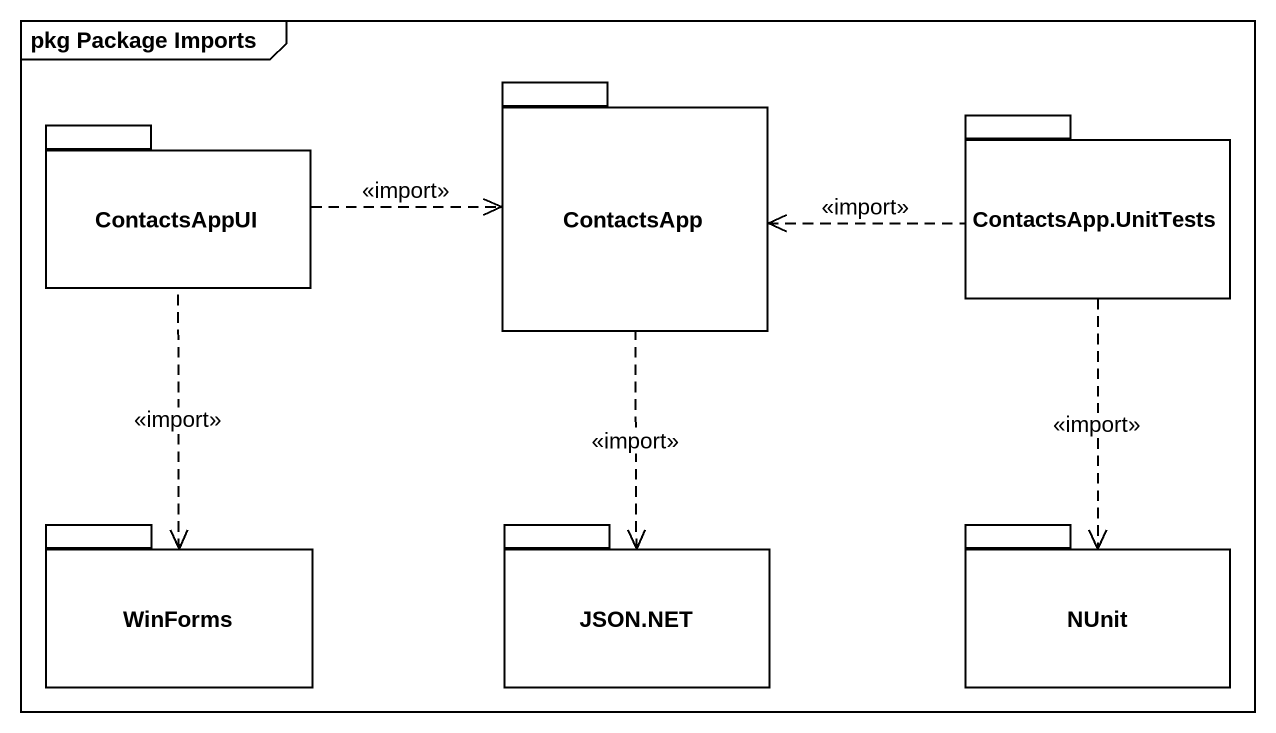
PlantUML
@startuml
mainframe pkg Package Imports
package ContactsAppUI {
}
package ContactsApp {
}
package "ContactsApp.UnitTests" as ContactsApp_UnitTests {
}
package WinForms {
}
package "JSON.NET" as JSON_NET {
}
package NUnit {
}
ContactsAppUI .right.> ContactsApp : <<import>>
ContactsApp <.right. ContactsApp_UnitTests : <<import>>
ContactsApp_UnitTests ..> NUnit : <<import>>
WinForms <.up. ContactsAppUI : <<import>>
JSON_NET <.up. ContactsApp : <<import>>
@enduml
